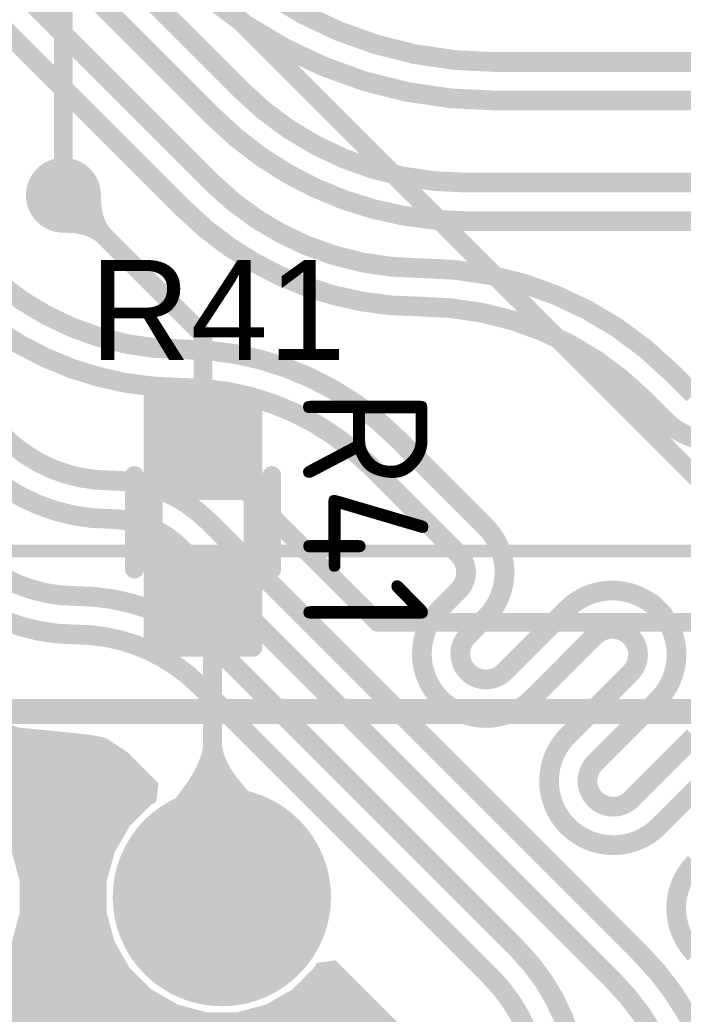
# Model space of a CAD drawing. Header units: inches. Extents: x -0.1 to 94.8, y -0.8 to 67.1.
# Drawn here: x 41.03 to 46.34, y 30.56 to 38.52 of the extents above; entities that cross this region are included whole.
import ezdxf

# ---------------------------------------------------------------- set-up
doc = ezdxf.new("R2010")
doc.units = ezdxf.units.IN
for name, color, linetype in [('Assembly Notes', 56, 'Continuous'), ('Board Layer Stack Bottom Overlay', 54, 'Continuous'), ('Board Layer Stack Bottom Solder', 6, 'Continuous'), ('Bottom Layer', 5, 'Continuous'), ('Layer 1', 76, 'Continuous'), ('Layer 2', 16, 'Continuous'), ('Mechanical 15', 56, 'Continuous'), ('Mechanical 20', 56, 'Continuous'), ('Multi-Layer', 9, 'Continuous'), ('Pad Holes', 156, 'Continuous'), ('Top Layer', 1, 'Continuous'), ('Top Overlay', 2, 'Continuous'), ('Top Paste', 8, 'Continuous'), ('Top Solder', 216, 'Continuous'), ('Via Holes', 16, 'Continuous')]:
    doc.layers.add(name, color=color, linetype=linetype)
doc.styles.add('Arial', font='', dxfattribs={"height": 0.2})
doc.styles.add('GOST type B', font='', dxfattribs={"height": 0.2})
doc.styles.get('Arial').set_extended_font_data('Arial')
doc.styles.get('GOST type B').set_extended_font_data('GOST type B')

# ---------------------------------------------------------------- blocks, each defined once
blk = doc.blocks.new('JK00136NL_B_54')
at = {"layer": 'Board Layer Stack Bottom Solder'}
h = blk.add_hatch(color=6, dxfattribs=at)
edge = h.paths.add_edge_path()
edge.add_arc((14.740001, 3.58000046), 0.8741003599999999, 0, 360)
at = {"layer": 'Bottom Layer'}
h = blk.add_hatch(color=5, dxfattribs=at)
edge = h.paths.add_edge_path()
edge.add_arc((14.740001, 3.58000046), 0.77250036, 0, 360)
at = {"layer": 'Layer 1'}
h = blk.add_hatch(color=76, dxfattribs=at)
edge = h.paths.add_edge_path()
edge.add_arc((14.740001, 3.58000046), 0.77250036, 0, 360)
at = {"layer": 'Layer 2'}
h = blk.add_hatch(color=16, dxfattribs=at)
edge = h.paths.add_edge_path()
edge.add_arc((14.740001, 3.58000046), 0.77250036, 0, 360)
at = {"layer": 'Multi-Layer'}
h = blk.add_hatch(color=9, dxfattribs=at)
edge = h.paths.add_edge_path()
edge.add_arc((14.740001, 3.58000046), 0.77250036, 0, 360)
at = {"layer": 'Pad Holes'}
h = blk.add_hatch(color=7, dxfattribs=at)
edge = h.paths.add_edge_path()
edge.add_arc((14.740001, 3.58000046), 0.51500024, 0, 360)
at = {"layer": 'Top Layer'}
h = blk.add_hatch(color=1, dxfattribs=at)
edge = h.paths.add_edge_path()
edge.add_arc((14.740001, 3.58000046), 0.77250036, 0, 360)
at = {"layer": 'Top Solder'}
h = blk.add_hatch(color=216, dxfattribs=at)
edge = h.paths.add_edge_path()
edge.add_arc((14.740001, 3.58000046), 0.8741003599999999, 0, 360)
at = {"layer": 'Board Layer Stack Bottom Overlay'}
blk.add_lwpolyline([(16.20000062, 8.39499972, 0.1499997, 0.1499997, 0), (16.20000062, -8.39499972, 0.1499997, 0.1499997, 0)], format="xyseb", dxfattribs=at)
at = {"layer": 'Mechanical 15'}
blk.add_lwpolyline([(16.2249993, 8.39499972, 0.1999996, 0.1999996, 0), (16.2249993, -8.39499972, 0.1999996, 0.1999996, 0)], format="xyseb", dxfattribs=at)
at = {"layer": 'Mechanical 20'}
blk.add_lwpolyline([(17.51000054, 10.24199882, 0.0999998, 0.0999998, 0), (17.51000054, -10.24199882, 0.0999998, 0.0999998, 0)], format="xyseb", dxfattribs=at)
blk = doc.blocks.new('0402R_62')
at = {"layer": 'Top Layer'}
for points in [[(-0.9144990599999999, -0.30499939), (-0.9144990599999999, 0.3049993899999999), (-0.27949906, 0.30499939), (-0.2794990599999999, -0.3049993899999999)], [(0.27949906, -0.30499939), (0.2794990599999999, 0.3049993899999999), (0.9144990599999999, 0.30499939), (0.9144990599999999, -0.3049993899999999)]]:
    blk.add_hatch(color=1, dxfattribs=at).paths.add_polyline_path(points)
at = {"layer": 'Top Paste'}
for points in [[(-0.9144990599999999, -0.30499939), (-0.9144990599999999, 0.3049993899999999), (-0.27949906, 0.30499939), (-0.2794990599999999, -0.3049993899999999)], [(0.27949906, -0.30499939), (0.2794990599999999, 0.3049993899999999), (0.9144990599999999, 0.30499939), (0.9144990599999999, -0.3049993899999999)]]:
    blk.add_hatch(color=8, dxfattribs=at).paths.add_polyline_path(points)
at = {"layer": 'Top Solder'}
for points in [[(-1.01609906, -0.4065993900000001), (-1.01609906, 0.4065993899999999), (-0.1778990600000001, 0.4065993900000001), (-0.1778990599999999, -0.4065993899999999)], [(0.1778990600000001, -0.4065993900000001), (0.1778990599999999, 0.4065993899999999), (1.01609906, 0.4065993900000001), (1.01609906, -0.4065993899999999)]]:
    blk.add_hatch(color=216, dxfattribs=at).paths.add_polyline_path(points)
at = {"layer": 'Assembly Notes'}
for points in [[(-1.00000054, -0.3999992, 0.1499997, 0.1499997, 0), (-1.00000054, 0.3999992, 0.1499997, 0.1499997, 0)], [(1.00000054, 0.3999992, 0.1499997, 0.1499997, 0), (-1.00000054, 0.3999992, 0.1499997, 0.1499997, 0)], [(1.00000054, -0.3999992, 0.1499997, 0.1499997, 0), (1.00000054, 0.3999992, 0.1499997, 0.1499997, 0)], [(1.00000054, -0.3999992, 0.1499997, 0.1499997, 0), (-1.00000054, -0.3999992, 0.1499997, 0.1499997, 0)]]:
    blk.add_lwpolyline(points, format="xyseb", dxfattribs=at)
for points in [[(-1.0375011, 0.3999992, 0.07499858, 0.07499858, 1), (-0.96249998, 0.3999992, 0.07499858, 0.07499858, 1)], [(-1.0375011, 0.3999992, 0.07499858, 0.07499858, 1), (-0.96249998, 0.3999992, 0.07499858, 0.07499858, 1)], [(0.96249998, 0.3999992, 0.07499858, 0.07499858, 1), (1.0375011, 0.3999992, 0.07499858, 0.07499858, 1)], [(0.96249998, 0.3999992, 0.07499858, 0.07499858, 1), (1.0375011, 0.3999992, 0.07499858, 0.07499858, 1)], [(-1.0375011, -0.3999992, 0.07499858, 0.07499858, 1), (-0.96249998, -0.3999992, 0.07499858, 0.07499858, 1)], [(-1.0375011, -0.3999992, 0.07499858, 0.07499858, 1), (-0.96249998, -0.3999992, 0.07499858, 0.07499858, 1)], [(0.96249998, -0.3999992, 0.07499858, 0.07499858, 1), (1.0375011, -0.3999992, 0.07499858, 0.07499858, 1)], [(0.96249998, -0.3999992, 0.07499858, 0.07499858, 1), (1.0375011, -0.3999992, 0.07499858, 0.07499858, 1)]]:
    blk.add_lwpolyline(points, format="xyseb", close=True, dxfattribs=at)
at = {"layer": 'Top Overlay'}
for points in [[(0.37500052, 0.5499989, 0.1499997, 0.1499997, 0), (-0.37500052, 0.5499989, 0.1499997, 0.1499997, 0)], [(0.37500052, -0.5499989, 0.1499997, 0.1499997, 0), (-0.37500052, -0.5499989, 0.1499997, 0.1499997, 0)]]:
    blk.add_lwpolyline(points, format="xyseb", dxfattribs=at)
for points in [[(-0.41250108, 0.5499989, 0.07499858, 0.07499858, 1), (-0.33749996, 0.5499989, 0.07499858, 0.07499858, 1)], [(0.33749996, 0.5499989, 0.07499858, 0.07499858, 1), (0.41250108, 0.5499989, 0.07499858, 0.07499858, 1)], [(-0.41250108, -0.5499989, 0.07499858, 0.07499858, 1), (-0.33749996, -0.5499989, 0.07499858, 0.07499858, 1)], [(0.33749996, -0.5499989, 0.07499858, 0.07499858, 1), (0.41250108, -0.5499989, 0.07499858, 0.07499858, 1)]]:
    blk.add_lwpolyline(points, format="xyseb", close=True, dxfattribs=at)
at = {"layer": 'Assembly Notes', "style": 'GOST type B'}
blk.add_text('R41', height=1.00000054, dxfattribs=at).set_placement((-1.07499912, 0.8000009399999999))

msp = doc.modelspace()

# ---------------------------------------------------------------- hatches: boundary and pattern name
at = {"layer": 'Bottom Layer'}
h = msp.add_hatch(color=5, dxfattribs=at)
edge = h.paths.add_edge_path()
edge.add_arc((41.3815276, 37.11847288), 0.2999994, 0, 360)
msp.add_hatch(color=5, dxfattribs=at).paths.add_polyline_path([(39.74700204, 33.59624218), (39.8499711, 33.48707805999999), (39.84997363999999, 33.4870806), (40.19929476, 33.20039842), (40.59783346, 32.9873737), (41.03027354, 32.8561954), (41.47999578, 32.81190034), (41.47999578, 32.8118978), (41.6225863, 32.7940035), (41.72026708, 32.7745725), (41.90834646, 32.648906), (41.91965454, 32.63416638), (42.1435784, 32.41024252), (42.12400007999999, 32.26152552), (42.08357344, 32.23818546), (41.9118161, 32.06642812), (41.79036854, 31.85607294), (41.727501, 31.6214506), (41.727501, 31.3785504), (41.79036854, 31.14392806), (41.9118161, 30.93357288), (42.08357344, 30.76181554), (42.29392862, 30.64036798), (42.52855096, 30.57750044), (42.77145116, 30.57750044), (43.0060735, 30.64036798), (43.21642868, 30.76181554), (43.38818602, 30.93357288), (43.41152608, 30.97399952), (43.56024308, 30.99357784), (44.2428249, 30.31099602), (44.25664504, 30.30039152), (44.37869204, 30.1177325), (44.41004325999999, 29.96012804), (44.31189004, 29.84141352), (44.30116362, 29.8329985), (44.07506805999999, 29.8329985), (43.85303649999999, 29.77350662), (43.65396653999999, 29.65857416), (43.53893248, 29.5435401), (43.1344959, 29.37601186), (42.99594652, 29.4897175), (42.73269584, 29.63042842), (42.70611982, 29.63849038), (42.68603604, 29.65857416), (42.48696608, 29.77350662), (42.26493452, 29.8329985), (42.0350696, 29.8329985), (41.81303804, 29.77350662), (41.61396808, 29.65857416), (41.4514284, 29.49603448), (41.33649594, 29.29696452), (41.27700406, 29.07493296), (41.27700406, 28.84506804), (41.29601342, 28.77412076), (41.20782462, 28.65919338), (41.0521785, 28.65919338), (40.9639897, 28.77412076), (40.98299906, 28.84506804), (40.98299906, 29.07493296), (40.92350718, 29.29696452), (40.80857472, 29.49603448), (40.64603504, 29.65857416), (40.44696508, 29.77350662), (40.22493352, 29.8329985), (39.9950686, 29.8329985), (39.82372274, 29.787088), (39.6737205, 29.87197734), (39.6737205, 30.52723384), (39.82372274, 30.62166595999999), (39.98855096, 30.57750044), (40.23145116, 30.57750044), (40.4660735, 30.64036798), (40.67642867999999, 30.76181554), (40.84818601999999, 30.93357288), (40.96963358, 31.14392806), (41.03250111999999, 31.3785504), (41.03250111999999, 31.6214506), (40.96963358, 31.85607294), (40.84818601999999, 32.06642812), (40.67642867999999, 32.23818546), (40.4660735, 32.35963302), (40.23145116, 32.42250056), (39.98855096, 32.42250056), (39.75393116, 32.35963302), (39.59450297999999, 32.44079618), (39.4991463, 32.75514657999999), (39.281608, 33.16212823999999), (39.14806496, 33.32485079999999), (39.20319058, 33.46435268), (39.28753889999999, 33.47545756), (39.60207725999999, 33.60574432), (39.67870144, 33.66454024)])
at = {"layer": 'Layer 1'}
h = msp.add_hatch(color=76, dxfattribs=at)
edge = h.paths.add_edge_path()
edge.add_arc((41.3815276, 37.11847288), 0.2999994, 0, 360)
at = {"layer": 'Layer 2'}
h = msp.add_hatch(color=16, dxfattribs=at)
edge = h.paths.add_edge_path()
edge.add_arc((41.3815276, 37.11847288), 0.2999994, 0, 360)
at = {"layer": 'Top Layer'}
h = msp.add_hatch(color=1, dxfattribs=at)
edge = h.paths.add_edge_path()
edge.add_arc((41.3815276, 37.11847288), 0.2999994, 0, 360)
for points in [[(41.66116889999999, 36.73276626), (41.64263198, 36.7493931), (41.62206814, 36.76423178), (41.59947484, 36.77727721999999), (41.57485208, 36.7885345), (41.54820239999999, 36.79800362), (41.51952326, 36.8056795), (41.4888172, 36.81156721999999), (41.45608168, 36.81566424), (41.42131924, 36.81797056), (41.38452734, 36.81848872), (41.68151175999999, 37.11547314), (41.68202992, 37.07868124), (41.68843326, 37.01118328), (41.69432097999999, 36.98047722), (41.70199686, 36.95179808), (41.71146597999999, 36.9251484), (41.72272326, 36.90052564), (41.73576869999999, 36.87793234), (41.75060738, 36.8573685), (41.76723422, 36.83883158)], [(42.57499994, 35.56145033999999), (42.57574924, 35.53292106), (42.57799968, 35.50732802), (42.58174871999999, 35.4846763), (42.5869989, 35.46496336), (42.59374767999999, 35.44818919999999), (42.6019976, 35.43435382), (42.61174866, 35.42345722), (42.62299831999999, 35.4154994), (42.63574912, 35.4104829), (42.64999852, 35.40840264), (42.34999912, 35.40840264), (42.36424852, 35.4104829), (42.37699932, 35.4154994), (42.38824897999999, 35.42345722), (42.39800004, 35.43435382), (42.40624996, 35.44818919999999), (42.41299874, 35.46496336), (42.41824892, 35.4846763), (42.42199795999999, 35.50732802), (42.4242484, 35.53292106), (42.4249977, 35.56145033999999)], [(42.81445082, 34.67648132), (42.79323674, 34.69666416), (42.77202519999999, 34.71478706), (42.75081111999999, 34.73084747999999), (42.72959704, 34.7448505), (42.7083855, 34.75679104), (42.68717142, 34.76667418), (42.66595988, 34.77449484), (42.6447458, 34.78025555999999), (42.62353172, 34.7839538), (42.60232018, 34.78559464), (42.79890094, 35.00717916), (42.80054178, 34.98596762), (42.80424001999999, 34.96475354), (42.81000074, 34.94353946), (42.81782139999999, 34.92232792), (42.82770454, 34.90111384), (42.83964508, 34.8799023), (42.85364809999999, 34.85868822), (42.86970852, 34.83747414), (42.88783142, 34.8162626), (42.90801425999999, 34.79504851999999)], [(42.49999881999999, 33.43854882), (42.42500024, 33.58854852), (42.72499964, 33.58854852), (42.65000106, 33.43854882)], [(42.65000106, 32.73600006), (42.65484738, 32.685736), (42.66938634, 32.63254332), (42.69361794, 32.57642202), (42.72754217999999, 32.5173721), (42.77115906, 32.45539356), (42.82446857999999, 32.39048639999999), (42.88747074, 32.32265062), (43.04255552, 32.1781932), (43.1346356, 32.10157156), (42.05824456, 31.99656796), (42.14217885999999, 32.09857435999999), (42.38956216, 32.44096889999999), (42.42931824, 32.51016104), (42.46024274, 32.57278982), (42.48233058, 32.62885524), (42.49558176, 32.6783573), (42.49999881999999, 32.72129854)]]:
    msp.add_hatch(color=1, dxfattribs=at).paths.add_polyline_path(points)
at = {"layer": 'Via Holes'}
h = msp.add_hatch(color=7, dxfattribs=at)
edge = h.paths.add_edge_path()
edge.add_arc((41.3815276, 37.11847288), 0.1499997, 0, 360)

# ---------------------------------------------------------------- linework, layer by layer
at = {"layer": 'Bottom Layer'}
for points in [[(39.12521766, 41.63978718, 0.1580007, 0.1580007, 0), (42.80139522, 37.96360962, 0.1580007, 0.1580007, 0)], [(38.90742789999999, 41.42199742, 0.1580007, 0.1580007, 0), (42.58360292, 37.7458224, 0.1580007, 0.1580007, 0)], [(38.20284714, 41.15157886, 0.1580007, 0.1580007, 0), (42.34186858, 37.01255488, 0.1580007, 0.1580007, 0)], [(38.57769271999999, 41.2123128, 0.1580007, 0.1580007, 0), (42.55967104, 37.23033194, 0.1580007, 0.1580007, 0)], [(44.83210235999999, 38.18500109999999, 0.1580007, 0.1580007, -0.1987776437168796), (42.52511433999999, 39.13988362, 0.1580007, 0.1580007, 0)], [(44.83210235999999, 37.8770007, 0.1580007, 0.1580007, -0.1987779998773355), (42.30743634, 38.92197956, 0.1580007, 0.1580007, 0)], [(44.83210235999999, 38.18500364, 0.1580007, 0.1580007, 0), (48.78589176, 38.18500364, 0.1580007, 0.1580007, 0)], [(44.597447, 37.2196614, 0.1580007, 0.1580007, -0.198912367379658), (42.80139522, 37.96360962, 0.1580007, 0.1580007, 0)], [(44.83210235999999, 37.87700323999999, 0.1580007, 0.1580007, 0), (48.78589176, 37.87700323999999, 0.1580007, 0.1580007, 0)], [(44.597447, 36.911661, 0.1580007, 0.1580007, -0.198912367379658), (42.58360545999999, 37.7458224, 0.1580007, 0.1580007, 0)], [(42.55967104, 37.23033194, 0.1580007, 0.1580007, 0), (42.56376297999999, 37.22623746, 0.1580007, 0.1580007, 0)], [(44.2359034, 36.53499678, 0.1580007, 0.1580007, -0.1985513046006329), (42.56376297999999, 37.22623746, 0.1580007, 0.1580007, 0)], [(44.597447, 37.2196614, 0.1580007, 0.1580007, 0), (48.78145692, 37.2196614, 0.1580007, 0.1580007, 0)], [(42.34186858, 37.01255488, 0.1580007, 0.1580007, 0), (42.34363895999999, 37.01077687999999, 0.1580007, 0.1580007, 0)], [(44.23759758, 36.22699638, 0.1580007, 0.1580007, -0.1990755951222704), (42.3436415, 37.01077942, 0.1580007, 0.1580007, 0)], [(44.597447, 36.911661, 0.1580007, 0.1580007, 0), (48.78145692, 36.911661, 0.1580007, 0.1580007, 0)], [(42.32999915999999, 35.88500316, 0.1580007, 0.1580007, -0.198912367379658), (40.70824725999999, 36.55675442, 0.1580007, 0.1580007, 0)], [(44.2359034, 36.53499932, 0.1580007, 0.1580007, -0.0004556358097080214), (44.23646474, 36.53499932, 0.1580007, 0.1580007, 0)], [(44.23646474, 36.53499678, 0.1580007, 0.1580007, 0), (44.23757726, 36.53499678, 0.1580007, 0.1580007, 0)], [(44.23757726, 36.53499932, 0.1580007, 0.1580007, -0.1987596253787539), (46.24974494, 35.70083792, 0.1580007, 0.1580007, 0)], [(42.32999915999999, 35.57700276, 0.1580007, 0.1580007, -0.198912367379658), (40.49045495999999, 36.3389672, 0.1580007, 0.1580007, 0)], [(44.23759758, 36.22699892, 0.1580007, 0.1580007, -0.1987390253277747), (46.03195518, 35.48305069999999, 0.1580007, 0.1580007, 0)], [(42.32999915999999, 35.88500316, 0.1580007, 0.1580007, -0.198912367379658), (44.05516462, 35.1704148, 0.1580007, 0.1580007, 0)], [(46.24974748, 35.70083792, 0.1580007, 0.1580007, 0), (46.26104032, 35.68954507999999, 0.1580007, 0.1580007, 0)], [(46.26103778, 35.68954254, 0.1580007, 0.1580007, 0), (46.26104032, 35.68954507999999, 0.1580007, 0.1580007, 0)], [(46.26103778, 35.68954254, 0.1580007, 0.1580007, 0), (46.4258025, 35.52477782, 0.1580007, 0.1580007, 0)], [(42.32999915999999, 35.57700276, 0.1580007, 0.1580007, -0.198912367379658), (43.83737486, 34.95262758, 0.1580007, 0.1580007, 0)], [(46.03195518, 35.48305069999999, 0.1580007, 0.1580007, 0), (46.04325056, 35.47175532, 0.1580007, 0.1580007, 0)], [(46.04325056, 35.47175532, 0.1580007, 0.1580007, 0), (46.20714152, 35.30786436, 0.1580007, 0.1580007, 0)], [(46.20719994, 35.30780593999999, 0.1580007, 0.1580007, -0.0001352630178545244), (46.20714152, 35.3078669, 0.1580007, 0.1580007, 0)], [(46.93492264, 35.30698805999999, 0.1580007, 0.1580007, -0.4148731579082615), (46.20719994, 35.30780848, 0.1580007, 0.1580007, 0)], [(41.75499904, 34.83500272, 0.1580007, 0.1580007, -0.1988415454888588), (40.90168095999999, 35.1883218, 0.1580007, 0.1580007, 0)], [(44.05516716, 35.1704148, 0.1580007, 0.1580007, 0), (44.08877898, 35.13680298, 0.1580007, 0.1580007, 0)], [(44.08877644, 35.13680044, 0.1580007, 0.1580007, 0), (44.08877898, 35.13680298, 0.1580007, 0.1580007, 0)], [(44.08877644, 35.13680044, 0.1580007, 0.1580007, 0), (44.20842821999999, 35.01714866, 0.1580007, 0.1580007, 0)], [(41.75499904, 34.52700231999999, 0.1580007, 0.1580007, -0.198912367379658), (40.68365752, 34.97076826, 0.1580007, 0.1580007, 0)], [(43.83737232, 34.95262758, 0.1580007, 0.1580007, 0), (43.87098922, 34.91901068, 0.1580007, 0.1580007, 0)], [(44.20842568, 35.01714866, 0.1580007, 0.1580007, 0), (44.76265875999999, 34.46291558, 0.1580007, 0.1580007, 0)], [(43.87098668, 34.91901068, 0.1580007, 0.1580007, 0), (43.88248272, 34.90751464, 0.1580007, 0.1580007, 0)], [(43.88248272, 34.90751718, 0.1580007, 0.1580007, 0), (43.88248526, 34.90751718, 0.1580007, 0.1580007, 0)], [(43.88248526, 34.90751718, 0.1580007, 0.1580007, 0), (43.99063846, 34.79936398, 0.1580007, 0.1580007, 0)], [(41.75499904, 34.83500272, 0.1580007, 0.1580007, -0.198912367379658), (42.5412535, 34.50932391999999, 0.1580007, 0.1580007, 0)], [(43.99063846, 34.79936144, 0.1580007, 0.1580007, 0), (43.99063846, 34.79936398, 0.1580007, 0.1580007, 0)], [(43.99063846, 34.79936144, 0.1580007, 0.1580007, 0), (44.54487407999999, 34.24512582, 0.1580007, 0.1580007, 0)], [(41.75499904, 34.52700231999999, 0.1580007, 0.1580007, -0.198912367379658), (42.32346373999999, 34.2915367, 0.1580007, 0.1580007, 0)], [(42.54125603999999, 34.50932391999999, 0.1580007, 0.1580007, 0), (45.9967457, 31.05383426, 0.1580007, 0.1580007, 0)], [(44.7626613, 34.46291812, 0.1580007, 0.1580007, -0.4142186796260081), (44.76265875999999, 33.73600568, 0.1580007, 0.1580007, 0)], [(41.47999832, 33.91000076, 0.1580007, 0.1580007, -0.1988415454886009), (40.62668024, 34.26331984, 0.1580007, 0.1580007, 0)], [(42.32346373999999, 34.2915367, 0.1580007, 0.1580007, 0), (45.77895847999999, 30.83604196, 0.1580007, 0.1580007, 0)], [(44.54487154, 34.24512582, 0.1580007, 0.1580007, -0.4142212233603136), (44.54487154, 33.95379544, 0.1580007, 0.1580007, 0)], [(41.47999832, 33.60200036, 0.1580007, 0.1580007, -0.198912367379658), (40.4086568, 34.0457663, 0.1580007, 0.1580007, 0)], [(41.47999832, 33.91000076, 0.1580007, 0.1580007, -0.198912367379658), (42.69303628, 33.40754558, 0.1580007, 0.1580007, 0)], [(44.40206766, 33.81099156, 0.1580007, 0.1580007, 0), (44.54487154, 33.95379544, 0.1580007, 0.1580007, 0)], [(45.41320102, 33.80388972, 0.1580007, 0.1580007, -0.3756625031943547), (46.08853876, 33.84900012, 0.1580007, 0.1580007, 0)], [(46.08853876, 33.84900012, 0.1580007, 0.1580007, 0), (46.09500051999999, 33.84900012, 0.1580007, 0.1580007, 0)], [(46.09500051999999, 33.84900012, 0.1580007, 0.1580007, 0), (46.18521624, 33.7587844, 0.1580007, 0.1580007, 0)], [(44.4011558, 33.08500114, 0.1580007, 0.1580007, -0.413476873694804), (44.40206766, 33.81099156, 0.1580007, 0.1580007, 0)], [(44.91073567999999, 33.30142438, 0.1580007, 0.1580007, 0), (45.41320102, 33.80388972, 0.1580007, 0.1580007, 0)], [(46.18521624, 33.75232264, 0.1580007, 0.1580007, -0.3756605095022637), (46.14010838, 33.07698744, 0.1580007, 0.1580007, 0)], [(46.18521624, 33.75232264, 0.1580007, 0.1580007, 0), (46.18521624, 33.7587844, 0.1580007, 0.1580007, 0)], [(44.61985488, 33.59320434, 0.1580007, 0.1580007, 0), (44.76265622, 33.73600568, 0.1580007, 0.1580007, 0)], [(44.76265622, 33.73600568, 0.1580007, 0.1580007, 0), (44.76265875999999, 33.73600568, 0.1580007, 0.1580007, 0)], [(41.47999832, 33.60200036, 0.1580007, 0.1580007, -0.198912367379658), (42.47524397999999, 33.18975581999999, 0.1580007, 0.1580007, 0)], [(44.61951706, 33.3022194, 0.1580007, 0.1580007, -0.4135217001926989), (44.61985488, 33.5932018, 0.1580007, 0.1580007, 0)], [(44.61985488, 33.5932018, 0.1580007, 0.1580007, 0), (44.61985488, 33.59320434, 0.1580007, 0.1580007, 0)], [(45.63099078, 33.58609996, 0.1580007, 0.1580007, -0.9984666764447183), (45.92276566, 33.29522424, 0.1580007, 0.1580007, 0)], [(45.12967352, 33.08478778, 0.1580007, 0.1580007, 0), (45.63098824, 33.5861025, 0.1580007, 0.1580007, 0)], [(45.63098824, 33.5861025, 0.1580007, 0.1580007, 0), (45.63099078, 33.58609996, 0.1580007, 0.1580007, 0)], [(42.69303374, 33.40754558, 0.1580007, 0.1580007, 0), (45.01620156, 31.08437776, 0.1580007, 0.1580007, 0)], [(44.61951452, 33.30221686, 0.1580007, 0.1580007, 0), (44.61951706, 33.30221686, 0.1580007, 0.1580007, 0)], [(44.61985995999999, 33.3018765, 0.1580007, 0.1580007, -0.0005863315651965039), (44.61951706, 33.30221686, 0.1580007, 0.1580007, 0)], [(44.62019778, 33.30153614, 0.1580007, 0.1580007, -0.0005819722377540656), (44.61985995999999, 33.3018765, 0.1580007, 0.1580007, 0)], [(44.91073567999999, 33.30142438, 0.1580007, 0.1580007, -0.4126286307900588), (44.62019778, 33.30153614, 0.1580007, 0.1580007, 0)], [(45.42100136, 32.79345994, 0.1580007, 0.1580007, 0), (45.92276566, 33.29522424, 0.1580007, 0.1580007, 0)], [(42.47524397999999, 33.18975581999999, 0.1580007, 0.1580007, 0), (44.79841434, 30.86658546, 0.1580007, 0.1580007, 0)], [(44.40129042, 33.08486652, 0.1580007, 0.1580007, -0.0003061498352588993), (44.4011558, 33.08500114, 0.1580007, 0.1580007, 0)], [(44.40128788, 33.08486652, 0.1580007, 0.1580007, 0), (44.40178826, 33.08436613999999, 0.1580007, 0.1580007, 0)], [(44.4020702, 33.08408674, 0.1580007, 0.1580007, -0.0001930575747723645), (44.4017908, 33.08436613999999, 0.1580007, 0.1580007, 0)], [(44.4023496, 33.08380734, 0.1580007, 0.1580007, -0.0001930575747724756), (44.4020702, 33.08408674, 0.1580007, 0.1580007, 0)], [(44.4023496, 33.0838048, 0.1580007, 0.1580007, 0), (44.4028449, 33.0833095, 0.1580007, 0.1580007, 0)], [(44.40297698, 33.08317996, 0.1580007, 0.1580007, -0.0003003188615041173), (44.4028449, 33.08331204, 0.1580007, 0.1580007, 0)], [(45.12897756, 33.08408674, 0.1580007, 0.1580007, -0.4134850569971768), (44.40297698, 33.08317996, 0.1580007, 0.1580007, 0)], [(45.12967352, 33.08478778, 0.1580007, 0.1580007, -0.001603627533842833), (45.12897756, 33.08408674, 0.1580007, 0.1580007, 0)], [(45.6376405, 32.57452464, 0.1580007, 0.1580007, 0), (46.13940479999999, 33.07628894, 0.1580007, 0.1580007, 0)], [(46.14010838, 33.07698744, 0.1580007, 0.1580007, -0.00160945875591455), (46.13940479999999, 33.07628894, 0.1580007, 0.1580007, 0)], [(45.42029778, 32.79276143999999, 0.1580007, 0.1580007, -0.00160945886070411), (45.42100136, 32.79345994, 0.1580007, 0.1580007, 0)], [(45.42030286, 32.06585662, 0.1580007, 0.1580007, -0.4142125389190126), (45.42029778, 32.79276143999999, 0.1580007, 0.1580007, 0)], [(45.92942046, 32.28364384, 0.1580007, 0.1580007, 0), (46.43073518, 32.78495856, 0.1580007, 0.1580007, 0)], [(45.63809261999999, 32.28364638, 0.1580007, 0.1580007, -0.4133124066238796), (45.6376405, 32.57452464, 0.1580007, 0.1580007, 0)], [(46.14720768, 32.06585662, 0.1580007, 0.1580007, 0), (46.64967302, 32.56832196, 0.1580007, 0.1580007, 0)], [(45.92941792, 32.28364384, 0.1580007, 0.1580007, -0.4142084550861817), (45.63809261999999, 32.28364638, 0.1580007, 0.1580007, 0)], [(45.92941792, 32.28364384, 0.1580007, 0.1580007, 0), (45.92942046, 32.28364384, 0.1580007, 0.1580007, 0)], [(46.14720768, 32.06585662, 0.1580007, 0.1580007, -0.4142125389261651), (45.42030286, 32.06585662, 0.1580007, 0.1580007, 0)], [(46.43853806, 31.04762142, 0.1580007, 0.1580007, -0.4142125389190126), (46.43853298, 31.77452624, 0.1580007, 0.1580007, 0)], [(45.01620156, 31.08437776, 0.1580007, 0.1580007, 0), (45.01643523999999, 31.08414408, 0.1580007, 0.1580007, 0)], [(45.01620156, 31.08437776, 0.1580007, 0.1580007, -4.876035218238339e-05), (45.01643523999999, 31.08414408, 0.1580007, 0.1580007, 0)], [(45.01643523999999, 31.08414408, 0.1580007, 0.1580007, -0.198861678260682), (45.51300016, 29.88499992, 0.1580007, 0.1580007, 0)], [(45.9967457, 31.05383426, 0.1580007, 0.1580007, -0.198912367379658), (46.68799908, 29.38500092, 0.1580007, 0.1580007, 0)], [(44.79841434, 30.866588, 0.1580007, 0.1580007, -0.198912367379658), (45.20499976, 29.88499992, 0.1580007, 0.1580007, 0)], [(45.77895847999999, 30.8360445, 0.1580007, 0.1580007, -0.1989123673796588), (46.37999867999999, 29.38500092, 0.1580007, 0.1580007, 0)]]:
    msp.add_lwpolyline(points, format="xyseb", dxfattribs=at)
for points in [[(44.79260281999999, 38.18500364, 0.07899908, 0.07899908, 1), (44.87160189999999, 38.18500364, 0.07899908, 0.07899908, 1)], [(44.79260281999999, 38.18500109999999, 0.07899908, 0.07899908, 1), (44.87160189999999, 38.18500109999999, 0.07899908, 0.07899908, 1)], [(42.76189567999999, 37.96360962, 0.07899908, 0.07899908, 1), (42.84089476, 37.96360962, 0.07899908, 0.07899908, 1)], [(42.76189567999999, 37.96360962, 0.07899908, 0.07899908, 1), (42.84089476, 37.96360962, 0.07899908, 0.07899908, 1)], [(44.79260281999999, 37.87700323999999, 0.07899908, 0.07899908, 1), (44.87160189999999, 37.87700323999999, 0.07899908, 0.07899908, 1)], [(44.79260281999999, 37.8770007, 0.07899908, 0.07899908, 1), (44.87160189999999, 37.8770007, 0.07899908, 0.07899908, 1)], [(42.54410338, 37.7458224, 0.07899908, 0.07899908, 1), (42.62310246, 37.7458224, 0.07899908, 0.07899908, 1)], [(42.54410591999999, 37.7458224, 0.07899908, 0.07899908, 1), (42.623105, 37.7458224, 0.07899908, 0.07899908, 1)], [(42.5201715, 37.23033194, 0.07899908, 0.07899908, 1), (42.59917058, 37.23033194, 0.07899908, 0.07899908, 1)], [(42.5201715, 37.23033194, 0.07899908, 0.07899908, 1), (42.59917058, 37.23033194, 0.07899908, 0.07899908, 1)], [(42.52426344, 37.22623746, 0.07899908, 0.07899908, 1), (42.60326251999999, 37.22623746, 0.07899908, 0.07899908, 1)], [(42.52426344, 37.22623746, 0.07899908, 0.07899908, 1), (42.60326251999999, 37.22623746, 0.07899908, 0.07899908, 1)], [(44.55794746, 37.2196614, 0.07899908, 0.07899908, 1), (44.63694654, 37.2196614, 0.07899908, 0.07899908, 1)], [(44.55794746, 37.2196614, 0.07899908, 0.07899908, 1), (44.63694654, 37.2196614, 0.07899908, 0.07899908, 1)], [(42.30236903999999, 37.01255488, 0.07899908, 0.07899908, 1), (42.38136812, 37.01255488, 0.07899908, 0.07899908, 1)], [(42.30236903999999, 37.01255488, 0.07899908, 0.07899908, 1), (42.38136812, 37.01255488, 0.07899908, 0.07899908, 1)], [(42.30413942, 37.01077687999999, 0.07899908, 0.07899908, 1), (42.38313849999999, 37.01077687999999, 0.07899908, 0.07899908, 1)], [(42.30414196, 37.01077942, 0.07899908, 0.07899908, 1), (42.38314104, 37.01077942, 0.07899908, 0.07899908, 1)], [(44.55794746, 36.911661, 0.07899908, 0.07899908, 1), (44.63694654, 36.911661, 0.07899908, 0.07899908, 1)], [(44.55794746, 36.911661, 0.07899908, 0.07899908, 1), (44.63694654, 36.911661, 0.07899908, 0.07899908, 1)], [(44.19640386, 36.53499932, 0.07899908, 0.07899908, 1), (44.27540294, 36.53499932, 0.07899908, 0.07899908, 1)], [(44.19640386, 36.53499678, 0.07899908, 0.07899908, 1), (44.27540294, 36.53499678, 0.07899908, 0.07899908, 1)], [(44.19696519999999, 36.53499932, 0.07899908, 0.07899908, 1), (44.27596428, 36.53499932, 0.07899908, 0.07899908, 1)], [(44.19696519999999, 36.53499678, 0.07899908, 0.07899908, 1), (44.27596428, 36.53499678, 0.07899908, 0.07899908, 1)], [(44.19807772, 36.53499932, 0.07899908, 0.07899908, 1), (44.2770768, 36.53499932, 0.07899908, 0.07899908, 1)], [(44.19807772, 36.53499678, 0.07899908, 0.07899908, 1), (44.2770768, 36.53499678, 0.07899908, 0.07899908, 1)], [(44.19809804, 36.22699892, 0.07899908, 0.07899908, 1), (44.27709712, 36.22699892, 0.07899908, 0.07899908, 1)], [(44.19809804, 36.22699638, 0.07899908, 0.07899908, 1), (44.27709712, 36.22699638, 0.07899908, 0.07899908, 1)], [(42.29049962, 35.88500316, 0.07899908, 0.07899908, 1), (42.36949869999999, 35.88500316, 0.07899908, 0.07899908, 1)], [(42.29049962, 35.88500316, 0.07899908, 0.07899908, 1), (42.36949869999999, 35.88500316, 0.07899908, 0.07899908, 1)], [(46.2102454, 35.70083792, 0.07899908, 0.07899908, 1), (46.28924447999999, 35.70083792, 0.07899908, 0.07899908, 1)], [(46.21024794, 35.70083792, 0.07899908, 0.07899908, 1), (46.28924702, 35.70083792, 0.07899908, 0.07899908, 1)], [(46.22153824, 35.68954254, 0.07899908, 0.07899908, 1), (46.30053732, 35.68954254, 0.07899908, 0.07899908, 1)], [(46.22153824, 35.68954254, 0.07899908, 0.07899908, 1), (46.30053732, 35.68954254, 0.07899908, 0.07899908, 1)], [(46.22154078, 35.68954507999999, 0.07899908, 0.07899908, 1), (46.30053985999999, 35.68954507999999, 0.07899908, 0.07899908, 1)], [(46.22154078, 35.68954507999999, 0.07899908, 0.07899908, 1), (46.30053985999999, 35.68954507999999, 0.07899908, 0.07899908, 1)], [(42.29049962, 35.57700276, 0.07899908, 0.07899908, 1), (42.36949869999999, 35.57700276, 0.07899908, 0.07899908, 1)], [(42.29049962, 35.57700276, 0.07899908, 0.07899908, 1), (42.36949869999999, 35.57700276, 0.07899908, 0.07899908, 1)], [(45.99245564, 35.48305069999999, 0.07899908, 0.07899908, 1), (46.07145472, 35.48305069999999, 0.07899908, 0.07899908, 1)], [(45.99245564, 35.48305069999999, 0.07899908, 0.07899908, 1), (46.07145472, 35.48305069999999, 0.07899908, 0.07899908, 1)], [(46.00375102, 35.47175532, 0.07899908, 0.07899908, 1), (46.0827501, 35.47175532, 0.07899908, 0.07899908, 1)], [(46.00375102, 35.47175532, 0.07899908, 0.07899908, 1), (46.0827501, 35.47175532, 0.07899908, 0.07899908, 1)], [(46.16764198, 35.3078669, 0.07899908, 0.07899908, 1), (46.24664105999999, 35.3078669, 0.07899908, 0.07899908, 1)], [(46.16764198, 35.30786436, 0.07899908, 0.07899908, 1), (46.24664105999999, 35.30786436, 0.07899908, 0.07899908, 1)], [(46.16770039999999, 35.30780848, 0.07899908, 0.07899908, 1), (46.24669948, 35.30780848, 0.07899908, 0.07899908, 1)], [(46.16770039999999, 35.30780593999999, 0.07899908, 0.07899908, 1), (46.24669948, 35.30780593999999, 0.07899908, 0.07899908, 1)], [(44.01566508, 35.1704148, 0.07899908, 0.07899908, 1), (44.09466416, 35.1704148, 0.07899908, 0.07899908, 1)], [(44.01566762, 35.1704148, 0.07899908, 0.07899908, 1), (44.0946667, 35.1704148, 0.07899908, 0.07899908, 1)], [(44.0492769, 35.13680044, 0.07899908, 0.07899908, 1), (44.12827598, 35.13680044, 0.07899908, 0.07899908, 1)], [(44.0492769, 35.13680044, 0.07899908, 0.07899908, 1), (44.12827598, 35.13680044, 0.07899908, 0.07899908, 1)], [(44.04927944, 35.13680298, 0.07899908, 0.07899908, 1), (44.12827852, 35.13680298, 0.07899908, 0.07899908, 1)], [(44.04927944, 35.13680298, 0.07899908, 0.07899908, 1), (44.12827852, 35.13680298, 0.07899908, 0.07899908, 1)], [(43.79787278, 34.95262758, 0.07899908, 0.07899908, 1), (43.87687185999999, 34.95262758, 0.07899908, 0.07899908, 1)], [(43.79787532, 34.95262758, 0.07899908, 0.07899908, 1), (43.8768744, 34.95262758, 0.07899908, 0.07899908, 1)], [(44.16892614, 35.01714866, 0.07899908, 0.07899908, 1), (44.24792522, 35.01714866, 0.07899908, 0.07899908, 1)], [(44.16892868, 35.01714866, 0.07899908, 0.07899908, 1), (44.24792776, 35.01714866, 0.07899908, 0.07899908, 1)], [(43.83148714, 34.91901068, 0.07899908, 0.07899908, 1), (43.91048622, 34.91901068, 0.07899908, 0.07899908, 1)], [(43.83148968, 34.91901068, 0.07899908, 0.07899908, 1), (43.91048875999999, 34.91901068, 0.07899908, 0.07899908, 1)], [(43.84298318, 34.90751718, 0.07899908, 0.07899908, 1), (43.92198225999999, 34.90751718, 0.07899908, 0.07899908, 1)], [(43.84298318, 34.90751464, 0.07899908, 0.07899908, 1), (43.92198225999999, 34.90751464, 0.07899908, 0.07899908, 1)], [(43.84298571999999, 34.90751718, 0.07899908, 0.07899908, 1), (43.9219848, 34.90751718, 0.07899908, 0.07899908, 1)], [(43.84298571999999, 34.90751718, 0.07899908, 0.07899908, 1), (43.9219848, 34.90751718, 0.07899908, 0.07899908, 1)], [(41.7154995, 34.83500272, 0.07899908, 0.07899908, 1), (41.79449858, 34.83500272, 0.07899908, 0.07899908, 1)], [(41.7154995, 34.83500272, 0.07899908, 0.07899908, 1), (41.79449858, 34.83500272, 0.07899908, 0.07899908, 1)], [(43.95113892, 34.79936398, 0.07899908, 0.07899908, 1), (44.030138, 34.79936398, 0.07899908, 0.07899908, 1)], [(43.95113892, 34.79936398, 0.07899908, 0.07899908, 1), (44.030138, 34.79936398, 0.07899908, 0.07899908, 1)], [(43.95113892, 34.79936144, 0.07899908, 0.07899908, 1), (44.030138, 34.79936144, 0.07899908, 0.07899908, 1)], [(43.95113892, 34.79936144, 0.07899908, 0.07899908, 1), (44.030138, 34.79936144, 0.07899908, 0.07899908, 1)], [(41.7154995, 34.52700231999999, 0.07899908, 0.07899908, 1), (41.79449858, 34.52700231999999, 0.07899908, 0.07899908, 1)], [(41.7154995, 34.52700231999999, 0.07899908, 0.07899908, 1), (41.79449858, 34.52700231999999, 0.07899908, 0.07899908, 1)], [(42.50175396, 34.50932391999999, 0.07899908, 0.07899908, 1), (42.58075304, 34.50932391999999, 0.07899908, 0.07899908, 1)], [(42.5017565, 34.50932391999999, 0.07899908, 0.07899908, 1), (42.58075557999999, 34.50932391999999, 0.07899908, 0.07899908, 1)], [(44.72315922, 34.46291558, 0.07899908, 0.07899908, 1), (44.80215829999999, 34.46291558, 0.07899908, 0.07899908, 1)], [(44.72316176, 34.46291812, 0.07899908, 0.07899908, 1), (44.80216084, 34.46291812, 0.07899908, 0.07899908, 1)], [(42.2839642, 34.2915367, 0.07899908, 0.07899908, 1), (42.36296328, 34.2915367, 0.07899908, 0.07899908, 1)], [(42.2839642, 34.2915367, 0.07899908, 0.07899908, 1), (42.36296328, 34.2915367, 0.07899908, 0.07899908, 1)], [(44.505372, 34.24512582, 0.07899908, 0.07899908, 1), (44.58437108, 34.24512582, 0.07899908, 0.07899908, 1)], [(44.50537454, 34.24512582, 0.07899908, 0.07899908, 1), (44.58437361999999, 34.24512582, 0.07899908, 0.07899908, 1)], [(41.44049878, 33.91000076, 0.07899908, 0.07899908, 1), (41.51949786, 33.91000076, 0.07899908, 0.07899908, 1)], [(41.44049878, 33.91000076, 0.07899908, 0.07899908, 1), (41.51949786, 33.91000076, 0.07899908, 0.07899908, 1)], [(44.505372, 33.95379544, 0.07899908, 0.07899908, 1), (44.58437108, 33.95379544, 0.07899908, 0.07899908, 1)], [(44.505372, 33.95379544, 0.07899908, 0.07899908, 1), (44.58437108, 33.95379544, 0.07899908, 0.07899908, 1)], [(46.04903922, 33.84900012, 0.07899908, 0.07899908, 1), (46.1280383, 33.84900012, 0.07899908, 0.07899908, 1)], [(46.04903922, 33.84900012, 0.07899908, 0.07899908, 1), (46.1280383, 33.84900012, 0.07899908, 0.07899908, 1)], [(46.05550098, 33.84900012, 0.07899908, 0.07899908, 1), (46.13450005999999, 33.84900012, 0.07899908, 0.07899908, 1)], [(46.05550098, 33.84900012, 0.07899908, 0.07899908, 1), (46.13450005999999, 33.84900012, 0.07899908, 0.07899908, 1)], [(44.36256812, 33.81099156, 0.07899908, 0.07899908, 1), (44.44156719999999, 33.81099156, 0.07899908, 0.07899908, 1)], [(44.36256812, 33.81099156, 0.07899908, 0.07899908, 1), (44.44156719999999, 33.81099156, 0.07899908, 0.07899908, 1)], [(45.37370148, 33.80388972, 0.07899908, 0.07899908, 1), (45.45270056, 33.80388972, 0.07899908, 0.07899908, 1)], [(45.37370148, 33.80388972, 0.07899908, 0.07899908, 1), (45.45270056, 33.80388972, 0.07899908, 0.07899908, 1)], [(46.14571669999999, 33.7587844, 0.07899908, 0.07899908, 1), (46.22471578, 33.7587844, 0.07899908, 0.07899908, 1)], [(46.14571669999999, 33.7587844, 0.07899908, 0.07899908, 1), (46.22471578, 33.7587844, 0.07899908, 0.07899908, 1)], [(46.14571669999999, 33.75232264, 0.07899908, 0.07899908, 1), (46.22471578, 33.75232264, 0.07899908, 0.07899908, 1)], [(46.14571669999999, 33.75232264, 0.07899908, 0.07899908, 1), (46.22471578, 33.75232264, 0.07899908, 0.07899908, 1)], [(44.72315668, 33.73600568, 0.07899908, 0.07899908, 1), (44.80215576, 33.73600568, 0.07899908, 0.07899908, 1)], [(44.72315668, 33.73600568, 0.07899908, 0.07899908, 1), (44.80215576, 33.73600568, 0.07899908, 0.07899908, 1)], [(44.72315922, 33.73600568, 0.07899908, 0.07899908, 1), (44.80215829999999, 33.73600568, 0.07899908, 0.07899908, 1)], [(44.72315922, 33.73600568, 0.07899908, 0.07899908, 1), (44.80215829999999, 33.73600568, 0.07899908, 0.07899908, 1)], [(41.44049878, 33.60200036, 0.07899908, 0.07899908, 1), (41.51949786, 33.60200036, 0.07899908, 0.07899908, 1)], [(41.44049878, 33.60200036, 0.07899908, 0.07899908, 1), (41.51949786, 33.60200036, 0.07899908, 0.07899908, 1)], [(44.58035534, 33.59320434, 0.07899908, 0.07899908, 1), (44.65935442, 33.59320434, 0.07899908, 0.07899908, 1)], [(44.58035534, 33.59320434, 0.07899908, 0.07899908, 1), (44.65935442, 33.59320434, 0.07899908, 0.07899908, 1)], [(44.58035534, 33.5932018, 0.07899908, 0.07899908, 1), (44.65935442, 33.5932018, 0.07899908, 0.07899908, 1)], [(44.58035534, 33.5932018, 0.07899908, 0.07899908, 1), (44.65935442, 33.5932018, 0.07899908, 0.07899908, 1)], [(45.5914887, 33.5861025, 0.07899908, 0.07899908, 1), (45.67048777999999, 33.5861025, 0.07899908, 0.07899908, 1)], [(45.5914887, 33.5861025, 0.07899908, 0.07899908, 1), (45.67048777999999, 33.5861025, 0.07899908, 0.07899908, 1)], [(45.59149124, 33.58609996, 0.07899908, 0.07899908, 1), (45.67049032, 33.58609996, 0.07899908, 0.07899908, 1)], [(45.59149124, 33.58609996, 0.07899908, 0.07899908, 1), (45.67049032, 33.58609996, 0.07899908, 0.07899908, 1)], [(42.6535342, 33.40754558, 0.07899908, 0.07899908, 1), (42.73253328, 33.40754558, 0.07899908, 0.07899908, 1)], [(42.65353674, 33.40754558, 0.07899908, 0.07899908, 1), (42.73253582, 33.40754558, 0.07899908, 0.07899908, 1)], [(44.58001497999999, 33.30221686, 0.07899908, 0.07899908, 1), (44.65901406, 33.30221686, 0.07899908, 0.07899908, 1)], [(44.58001752, 33.3022194, 0.07899908, 0.07899908, 1), (44.6590166, 33.3022194, 0.07899908, 0.07899908, 1)], [(44.58001752, 33.30221686, 0.07899908, 0.07899908, 1), (44.6590166, 33.30221686, 0.07899908, 0.07899908, 1)], [(44.58001752, 33.30221686, 0.07899908, 0.07899908, 1), (44.6590166, 33.30221686, 0.07899908, 0.07899908, 1)], [(44.58036042, 33.3018765, 0.07899908, 0.07899908, 1), (44.65935949999999, 33.3018765, 0.07899908, 0.07899908, 1)], [(44.58036042, 33.3018765, 0.07899908, 0.07899908, 1), (44.65935949999999, 33.3018765, 0.07899908, 0.07899908, 1)], [(44.58069824, 33.30153614, 0.07899908, 0.07899908, 1), (44.65969731999999, 33.30153614, 0.07899908, 0.07899908, 1)], [(44.58069824, 33.30153614, 0.07899908, 0.07899908, 1), (44.65969731999999, 33.30153614, 0.07899908, 0.07899908, 1)], [(44.87123614, 33.30142438, 0.07899908, 0.07899908, 1), (44.95023522, 33.30142438, 0.07899908, 0.07899908, 1)], [(44.87123614, 33.30142438, 0.07899908, 0.07899908, 1), (44.95023522, 33.30142438, 0.07899908, 0.07899908, 1)], [(45.88326611999999, 33.29522424, 0.07899908, 0.07899908, 1), (45.9622652, 33.29522424, 0.07899908, 0.07899908, 1)], [(45.88326611999999, 33.29522424, 0.07899908, 0.07899908, 1), (45.9622652, 33.29522424, 0.07899908, 0.07899908, 1)], [(42.43574443999999, 33.18975581999999, 0.07899908, 0.07899908, 1), (42.51474352, 33.18975581999999, 0.07899908, 0.07899908, 1)], [(42.43574443999999, 33.18975581999999, 0.07899908, 0.07899908, 1), (42.51474352, 33.18975581999999, 0.07899908, 0.07899908, 1)], [(44.36165626, 33.08500114, 0.07899908, 0.07899908, 1), (44.44065533999999, 33.08500114, 0.07899908, 0.07899908, 1)], [(44.36165626, 33.08500114, 0.07899908, 0.07899908, 1), (44.44065533999999, 33.08500114, 0.07899908, 0.07899908, 1)], [(44.36178834, 33.08486652, 0.07899908, 0.07899908, 1), (44.44078742, 33.08486652, 0.07899908, 0.07899908, 1)], [(44.36179088, 33.08486652, 0.07899908, 0.07899908, 1), (44.44078996, 33.08486652, 0.07899908, 0.07899908, 1)], [(44.36228872, 33.08436613999999, 0.07899908, 0.07899908, 1), (44.4412878, 33.08436613999999, 0.07899908, 0.07899908, 1)], [(44.36229126, 33.08436613999999, 0.07899908, 0.07899908, 1), (44.44129034, 33.08436613999999, 0.07899908, 0.07899908, 1)], [(44.36257066, 33.08408674, 0.07899908, 0.07899908, 1), (44.44156974, 33.08408674, 0.07899908, 0.07899908, 1)], [(44.36257066, 33.08408674, 0.07899908, 0.07899908, 1), (44.44156974, 33.08408674, 0.07899908, 0.07899908, 1)], [(44.36285006, 33.08380734, 0.07899908, 0.07899908, 1), (44.44184914, 33.08380734, 0.07899908, 0.07899908, 1)], [(44.36285006, 33.0838048, 0.07899908, 0.07899908, 1), (44.44184914, 33.0838048, 0.07899908, 0.07899908, 1)], [(44.36334536, 33.08331204, 0.07899908, 0.07899908, 1), (44.44234444, 33.08331204, 0.07899908, 0.07899908, 1)], [(44.36334536, 33.0833095, 0.07899908, 0.07899908, 1), (44.44234444, 33.0833095, 0.07899908, 0.07899908, 1)], [(44.36347744, 33.08317996, 0.07899908, 0.07899908, 1), (44.44247652, 33.08317996, 0.07899908, 0.07899908, 1)], [(44.36347744, 33.08317996, 0.07899908, 0.07899908, 1), (44.44247652, 33.08317996, 0.07899908, 0.07899908, 1)], [(45.08947802, 33.08408674, 0.07899908, 0.07899908, 1), (45.1684771, 33.08408674, 0.07899908, 0.07899908, 1)], [(45.08947802, 33.08408674, 0.07899908, 0.07899908, 1), (45.1684771, 33.08408674, 0.07899908, 0.07899908, 1)], [(45.09017398, 33.08478778, 0.07899908, 0.07899908, 1), (45.16917305999999, 33.08478778, 0.07899908, 0.07899908, 1)], [(45.09017398, 33.08478778, 0.07899908, 0.07899908, 1), (45.16917305999999, 33.08478778, 0.07899908, 0.07899908, 1)], [(46.09990526, 33.07628894, 0.07899908, 0.07899908, 1), (46.17890434, 33.07628894, 0.07899908, 0.07899908, 1)], [(46.09990526, 33.07628894, 0.07899908, 0.07899908, 1), (46.17890434, 33.07628894, 0.07899908, 0.07899908, 1)], [(46.10060884, 33.07698744, 0.07899908, 0.07899908, 1), (46.17960792, 33.07698744, 0.07899908, 0.07899908, 1)], [(46.10060884, 33.07698744, 0.07899908, 0.07899908, 1), (46.17960792, 33.07698744, 0.07899908, 0.07899908, 1)], [(45.38150182, 32.79345994, 0.07899908, 0.07899908, 1), (45.4605009, 32.79345994, 0.07899908, 0.07899908, 1)], [(45.38150182, 32.79345994, 0.07899908, 0.07899908, 1), (45.4605009, 32.79345994, 0.07899908, 0.07899908, 1)], [(45.38079824, 32.79276143999999, 0.07899908, 0.07899908, 1), (45.45979732, 32.79276143999999, 0.07899908, 0.07899908, 1)], [(45.38079824, 32.79276143999999, 0.07899908, 0.07899908, 1), (45.45979732, 32.79276143999999, 0.07899908, 0.07899908, 1)], [(45.59814095999999, 32.57452464, 0.07899908, 0.07899908, 1), (45.67714004, 32.57452464, 0.07899908, 0.07899908, 1)], [(45.59814095999999, 32.57452464, 0.07899908, 0.07899908, 1), (45.67714004, 32.57452464, 0.07899908, 0.07899908, 1)], [(45.59859307999999, 32.28364638, 0.07899908, 0.07899908, 1), (45.67759216, 32.28364638, 0.07899908, 0.07899908, 1)], [(45.59859307999999, 32.28364638, 0.07899908, 0.07899908, 1), (45.67759216, 32.28364638, 0.07899908, 0.07899908, 1)], [(45.88991838, 32.28364384, 0.07899908, 0.07899908, 1), (45.96891746, 32.28364384, 0.07899908, 0.07899908, 1)], [(45.88991838, 32.28364384, 0.07899908, 0.07899908, 1), (45.96891746, 32.28364384, 0.07899908, 0.07899908, 1)], [(45.88992091999999, 32.28364384, 0.07899908, 0.07899908, 1), (45.96892, 32.28364384, 0.07899908, 0.07899908, 1)], [(45.88992091999999, 32.28364384, 0.07899908, 0.07899908, 1), (45.96892, 32.28364384, 0.07899908, 0.07899908, 1)], [(45.38080332, 32.06585662, 0.07899908, 0.07899908, 1), (45.45980239999999, 32.06585662, 0.07899908, 0.07899908, 1)], [(45.38080332, 32.06585662, 0.07899908, 0.07899908, 1), (45.45980239999999, 32.06585662, 0.07899908, 0.07899908, 1)], [(46.10770814, 32.06585662, 0.07899908, 0.07899908, 1), (46.18670722, 32.06585662, 0.07899908, 0.07899908, 1)], [(46.10770814, 32.06585662, 0.07899908, 0.07899908, 1), (46.18670722, 32.06585662, 0.07899908, 0.07899908, 1)], [(44.97670202, 31.08437776, 0.07899908, 0.07899908, 1), (45.0557011, 31.08437776, 0.07899908, 0.07899908, 1)], [(44.97670202, 31.08437776, 0.07899908, 0.07899908, 1), (45.0557011, 31.08437776, 0.07899908, 0.07899908, 1)], [(44.97670202, 31.08437776, 0.07899908, 0.07899908, 1), (45.0557011, 31.08437776, 0.07899908, 0.07899908, 1)], [(44.9769357, 31.08414408, 0.07899908, 0.07899908, 1), (45.05593477999999, 31.08414408, 0.07899908, 0.07899908, 1)], [(44.9769357, 31.08414408, 0.07899908, 0.07899908, 1), (45.05593477999999, 31.08414408, 0.07899908, 0.07899908, 1)], [(44.9769357, 31.08414408, 0.07899908, 0.07899908, 1), (45.05593477999999, 31.08414408, 0.07899908, 0.07899908, 1)], [(45.95724616, 31.05383426, 0.07899908, 0.07899908, 1), (46.03624524, 31.05383426, 0.07899908, 0.07899908, 1)], [(45.95724616, 31.05383426, 0.07899908, 0.07899908, 1), (46.03624524, 31.05383426, 0.07899908, 0.07899908, 1)], [(44.7589148, 30.866588, 0.07899908, 0.07899908, 1), (44.83791388, 30.866588, 0.07899908, 0.07899908, 1)], [(44.7589148, 30.86658546, 0.07899908, 0.07899908, 1), (44.83791388, 30.86658546, 0.07899908, 0.07899908, 1)], [(45.73945894, 30.8360445, 0.07899908, 0.07899908, 1), (45.81845801999999, 30.8360445, 0.07899908, 0.07899908, 1)], [(45.73945894, 30.83604196, 0.07899908, 0.07899908, 1), (45.81845801999999, 30.83604196, 0.07899908, 0.07899908, 1)]]:
    msp.add_lwpolyline(points, format="xyseb", close=True, dxfattribs=at)
at = {"layer": 'Layer 2'}
for points in [[(41.3815276, 37.11847288, 0.1499997, 0.1499997, 0), (41.3815276, 44.29670084, 0.1499997, 0.1499997, 0)], [(42.19999942, 39.11000306, 0.1499997, 0.1499997, 0), (49.81000198, 31.5000005, 0.1499997, 0.1499997, 0)]]:
    msp.add_lwpolyline(points, format="xyseb", dxfattribs=at)
msp.add_lwpolyline([(41.34402704, 37.11847288, 0.07499858, 0.07499858, 1), (41.41902816, 37.11847288, 0.07499858, 0.07499858, 1)], format="xyseb", close=True, dxfattribs=at)
at = {"layer": 'Top Layer'}
for points in [[(41.3815276, 37.11847288, 0.1499997, 0.1499997, 0), (42.49999881999999, 36.00000166, 0.1499997, 0.1499997, 0)], [(42.49999881999999, 35.09699864, 0.1499997, 0.1499997, 0), (42.49999881999999, 36.00000166, 0.1499997, 0.1499997, 0)], [(42.49999881999999, 35.0844993, 0.1499997, 0.1499997, 0), (42.49999881999999, 35.09699864, 0.1499997, 0.1499997, 0)], [(42.49999881999999, 35.0844993, 0.1499997, 0.1499997, 0), (42.72999836, 34.85449976, 0.1499997, 0.1499997, 0)], [(42.72999836, 34.85449976, 0.1499997, 0.1499997, 0), (42.74249769999999, 34.85449976, 0.1499997, 0.1499997, 0)], [(42.74249769999999, 34.85449976, 0.1499997, 0.1499997, 0), (43.89699628, 33.70000118, 0.1499997, 0.1499997, 0)], [(42.49999881999999, 33.90300052, 0.1499997, 0.1499997, 0), (42.57499994, 33.8279994, 0.1499997, 0.1499997, 0)], [(42.57499994, 31.57500161999999, 0.1499997, 0.1499997, 0), (42.57499994, 33.8279994, 0.1499997, 0.1499997, 0)], [(43.89699628, 33.70000118, 0.1499997, 0.1499997, 0), (51.10000194, 33.70000118, 0.1499997, 0.1499997, 0)], [(42.57499994, 31.57500161999999, 0.1499997, 0.1499997, 0), (42.65000106, 31.5000005, 0.1499997, 0.1499997, 0)]]:
    msp.add_lwpolyline(points, format="xyseb", dxfattribs=at)
for points in [[(41.34402704, 37.11847288, 0.07499858, 0.07499858, 1), (41.41902816, 37.11847288, 0.07499858, 0.07499858, 1)], [(42.46249826, 36.00000166, 0.07499858, 0.07499858, 1), (42.53749937999999, 36.00000166, 0.07499858, 0.07499858, 1)], [(42.46249826, 36.00000166, 0.07499858, 0.07499858, 1), (42.53749937999999, 36.00000166, 0.07499858, 0.07499858, 1)], [(42.46249826, 35.09699864, 0.07499858, 0.07499858, 1), (42.53749937999999, 35.09699864, 0.07499858, 0.07499858, 1)], [(42.46249826, 35.09699864, 0.07499858, 0.07499858, 1), (42.53749937999999, 35.09699864, 0.07499858, 0.07499858, 1)], [(42.46249826, 35.0844993, 0.07499858, 0.07499858, 1), (42.53749937999999, 35.0844993, 0.07499858, 0.07499858, 1)], [(42.46249826, 35.0844993, 0.07499858, 0.07499858, 1), (42.53749937999999, 35.0844993, 0.07499858, 0.07499858, 1)], [(42.6924978, 34.85449976, 0.07499858, 0.07499858, 1), (42.76749892, 34.85449976, 0.07499858, 0.07499858, 1)], [(42.6924978, 34.85449976, 0.07499858, 0.07499858, 1), (42.76749892, 34.85449976, 0.07499858, 0.07499858, 1)], [(42.70499714, 34.85449976, 0.07499858, 0.07499858, 1), (42.77999826, 34.85449976, 0.07499858, 0.07499858, 1)], [(42.70499714, 34.85449976, 0.07499858, 0.07499858, 1), (42.77999826, 34.85449976, 0.07499858, 0.07499858, 1)], [(42.46249826, 33.90300052, 0.07499858, 0.07499858, 1), (42.53749937999999, 33.90300052, 0.07499858, 0.07499858, 1)], [(42.53749937999999, 33.8279994, 0.07499858, 0.07499858, 1), (42.6125005, 33.8279994, 0.07499858, 0.07499858, 1)], [(42.53749937999999, 33.8279994, 0.07499858, 0.07499858, 1), (42.6125005, 33.8279994, 0.07499858, 0.07499858, 1)], [(43.85949572, 33.70000118, 0.07499858, 0.07499858, 1), (43.93449684, 33.70000118, 0.07499858, 0.07499858, 1)], [(43.85949572, 33.70000118, 0.07499858, 0.07499858, 1), (43.93449684, 33.70000118, 0.07499858, 0.07499858, 1)], [(42.53749937999999, 31.57500161999999, 0.07499858, 0.07499858, 1), (42.6125005, 31.57500161999999, 0.07499858, 0.07499858, 1)], [(42.53749937999999, 31.57500161999999, 0.07499858, 0.07499858, 1), (42.6125005, 31.57500161999999, 0.07499858, 0.07499858, 1)], [(42.6125005, 31.5000005, 0.07499858, 0.07499858, 1), (42.68750161999999, 31.5000005, 0.07499858, 0.07499858, 1)]]:
    msp.add_lwpolyline(points, format="xyseb", close=True, dxfattribs=at)

# ---------------------------------------------------------------- block references
for name, p, rotation in [('0402R_62', (42.49999881999999, 34.49999958), 270), ('JK00136NL_B_54', (46.23000152, 16.7599995), 90)]:
    msp.add_blockref(name, p, dxfattribs=dict(rotation=rotation))

# ---------------------------------------------------------------- texts
at = {"layer": 'Top Overlay', "style": 'Arial'}
msp.add_text('R41', height=0.8000009399999999, dxfattribs=at).set_placement((41.59196914, 35.8001316))

doc.saveas('drawing.dxf')
